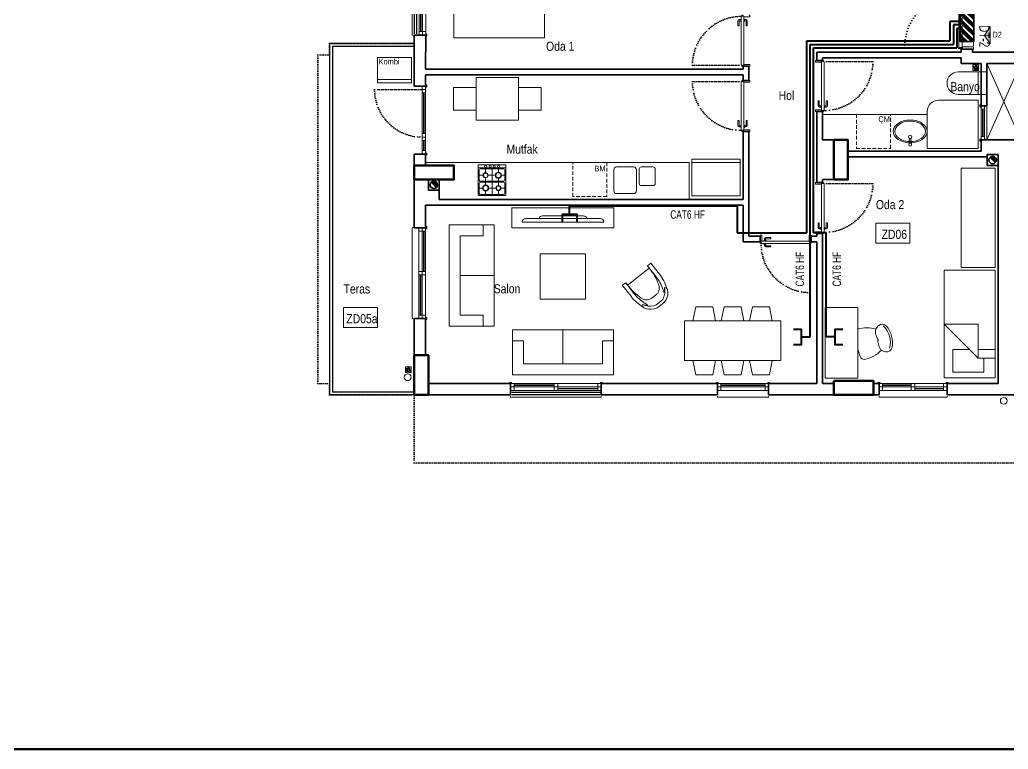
# Model space of a CAD drawing. Header units: millimetres. Extents: x 1852829 to 1882754, y -270850 to -231658.
# Drawn here: x 1856627 to 1858371, y -259851 to -258564 of the extents above; entities that cross this region are included whole.
import ezdxf
from ezdxf.enums import TextEntityAlignment as Align

# ---------------------------------------------------------------- set-up
doc = ezdxf.new("R2010")
doc.units = ezdxf.units.MM
for name, pattern in [('CONTINOUS', [0]), ('CONTINU', [0]), ('DOT', [0.25, 0, -0.25]), ('izdüşüm arka', [3.175, 0, -3.175]), ('izdüşüm ön', [9.525, 6.35, -3.175])]:
    doc.linetypes.add(name, pattern=pattern)
for name, color, linetype, lineweight in [('a_ba', 6, 'Continuous', 50), ('a_doğrama', 251, 'Continuous', 20), ('a_duvar', 251, 'Continuous', 35), ('a_görünüş', 32, 'Continuous', 25), ('a_görünüş_ince', 8, 'Continuous', 20), ('a_izdüşüm_arka', 251, 'izdüşüm arka', 30), ('a_izdüşüm_ön', 6, 'izdüşüm ön', 9), ('a_not_mahal', 253, 'Continuous', 5), ('a_not_misc', 144, 'Continuous', 5), ('a_not_text', 7, 'Continuous', 13), ('a_tefriş', 8, 'Continuous', 20), ('a_çerçeve_line', 7, 'Continuous', 50), ('Aydınlatma', 4, 'CONTINOUS', 35), ('m_yib', 65, 'Continuous', 20), ('Priz', 6, 'CONTINOUS', 40), ('Telefon', 2, 'CONTINOUS', 40)]:
    doc.layers.add(name, color=color, linetype=linetype, lineweight=lineweight)
doc.styles.add('Grupcad', font='arial.ttf', dxfattribs={"width": 0.7})
doc.styles.add('ROMANTUR', font='arial.ttf', dxfattribs={"width": 0.7})
doc.styles.get("Standard").update_dxf_attribs({"font": 'ARIALN.TTF'})

# ---------------------------------------------------------------- blocks, each defined once
blk = doc.blocks.new('K1')
at = {"layer": 'a_doğrama', "color": 251}
for points in [[(-17.5, -2.5), (-22, -2.5), (-22, 0), (2, 0), (2, -4), (-17.5, -4), (-17.5, -2.5)], [(-27.5, -93.1), (-25, -93.1)], [(-17.5, -97.5), (-22, -97.5), (-22, -100), (2, -100), (2, -96), (-17.5, -96), (-17.5, -97.5)], [(-14.5, -93.1), (-17, -93.1)]]:
    blk.add_lwpolyline(points, dxfattribs=at)
blk.add_lwpolyline([(-18, -14), (-18, -4), (-18, -3), (-22.5, -3), (-22.5, -2.5), (-22.5, -2), (-24, -2), (-24, -2.5), (-24, -12.5), (-24, -88), (-24, -97.5), (-24, -98), (-22.5, -98), (-22.5, -97.5), (-22.5, -97), (-18, -97), (-18, -96), (-18, -86.5)], close=True, dxfattribs=at)
for points in [[(-25, -91.1), (-27.5, -91.1, -0.414214), (-28, -90.6), (-28, -82.1), (-30, -82.1), (-30, -90.6)], [(-17, -91.1), (-14.5, -91.1, 0.414214), (-14, -90.6), (-14, -82.1), (-12, -82.1), (-12, -90.6)], [(-24, -94.1), (-24.5, -94.1, -0.414214), (-25, -93.6), (-25, -90.6, -0.414214), (-24.5, -90.1), (-24, -90.1)], [(-18, -94.1), (-17.5, -94.1, 0.414214), (-17, -93.6), (-17, -90.6, 0.414214), (-17.5, -90.1), (-18, -90.1)]]:
    blk.add_lwpolyline(points, format="xyb", dxfattribs=at)
for centre, start, end in [((-27.5, -90.6), 180, 270), ((-14.5, -90.6), 270, 0)]:
    blk.add_arc(centre, 2.5, start, end, dxfattribs=at)
at = {"layer": 'a_görünüş_ince', "color": 251}
blk.add_line((2, -6), (2, -94), dxfattribs=at)
at = {"layer": 'a_izdüşüm_arka', "color": 251, "linetype": 'DOT', "ltscale": 20}
blk.add_line((-24, -2), (-120, -2), dxfattribs=at)
blk.add_arc((-24, -2), 96, 180, 270, dxfattribs=at)
blk = doc.blocks.new('K2')
at = {"layer": 'a_doğrama', "color": 251, "linetype": 'Continuous'}
for p, q in [((-13, 88.1), (-13, 1.9)), ((-13, 88.1), (-8.5, 88.1)), ((-12, 90), (-12, 88.1)), ((-12, 90), (-10, 90)), ((-8.5, 88.1), (-8.5, 1.9)), ((-13, 1.9), (-8.5, 1.9)), ((-12, 0), (-12, 1.9)), ((-12, 0), (-10, 0))]:
    blk.add_line(p, q, dxfattribs=at)
for points in [[(0, 90), (2, 90), (2, 87), (-8.5, 87)], [(0, 0), (2, 0), (2, 3), (-8.5, 3)]]:
    blk.add_lwpolyline(points, dxfattribs=at)
at = {"layer": 'a_doğrama', "color": 251}
for points in [[(-14, 80.1), (-16.5, 80.1, 0.414214), (-17, 79.6), (-17, 71.1), (-19, 71.1), (-19, 79.6)], [(-13, 83.1), (-13.5, 83.1, 0.414214), (-14, 82.6), (-14, 79.6, 0.414214), (-13.5, 79.1), (-13, 79.1)], [(-8.5, 83.1), (-8, 83.1, -0.414214), (-7.5, 82.6), (-7.5, 79.6, -0.414214), (-8, 79.1), (-8.5, 79.1)], [(-7.5, 80.1), (-5, 80.1, -0.414214), (-4.5, 79.6), (-4.5, 71.1), (-2.5, 71.1), (-2.5, 79.6)]]:
    blk.add_lwpolyline(points, format="xyb", dxfattribs=at)
for points in [[(-16.5, 82.1), (-14, 82.1)], [(-5, 82.1), (-7.5, 82.1)]]:
    blk.add_lwpolyline(points, dxfattribs=at)
for centre, start, end in [((-16.5, 79.6), 90, 180), ((-5, 79.6), 0, 90)]:
    blk.add_arc(centre, 2.5, start, end, dxfattribs=at)
at = {"layer": 'a_izdüşüm_arka', "color": 251}
blk.add_lwpolyline([(-99.2, 1.9), (-13, 1.9)], dxfattribs=at)
blk.add_arc((-13, 1.9), 86.2, 90, 180, dxfattribs=at)
blk = doc.blocks.new('klozet')
at = {"layer": 'a_tefriş'}
blk.add_line((20, 0), (-20, 0), dxfattribs=at)
for points in [[(-20, 0), (-20, -15), (20, -15), (20, 0)], [(-20, -50), (-20, -15)], [(20, -50), (20, -15)]]:
    blk.add_lwpolyline(points, dxfattribs=at)
blk.add_arc((0, -50), 20, 180, 360, dxfattribs=at)
blk = doc.blocks.new('M1')
at = {"layer": 'a_doğrama', "linetype": 'Continuous'}
for p, q in [((-24, 6), (-30, 6)), ((-30, 0), (-30, 6)), ((-24, 0), (-30, 0)), ((-24, 0), (-24, 6)), ((30, 6), (24, 6)), ((24, 6), (24, 0)), ((30, 0), (30, 6)), ((30, 0), (24, 0))]:
    blk.add_line(p, q, dxfattribs=at)
at = {"layer": 'a_doğrama'}
for p, q in [((24, 3.5), (-24, 3.5)), ((24, 2.5), (-24, 2.5))]:
    blk.add_line(p, q, dxfattribs=at)
for points in [[(-28, -1), (-28, 0), (-32, 0), (-32, -2), (-29, -2)], [(28, -1), (28, 0), (32, 0), (32, -2), (29, -2)]]:
    blk.add_lwpolyline(points, close=True, dxfattribs=at)
at = {"layer": 'a_görünüş_ince'}
for p, q in [((24, 6), (-24, 6)), ((-24, 0), (24, 0))]:
    blk.add_line(p, q, dxfattribs=at)
blk = doc.blocks.new('160p')
at = {"layer": 'a_doğrama', "color": 251}
for points in [[(-6, -6), (-6, 0), (-12, 0), (-12, -6)], [(0, -6), (0, 0), (-6, 0), (-6, -6)], [(-6, -83), (-6, -77), (-12, -77), (-12, -83)], [(0, -83), (0, -77), (-6, -77), (-6, -83)], [(-6, -160), (-6, -154), (-12, -154), (-12, -160)], [(0, -160), (0, -154), (-6, -154), (-6, -160)]]:
    blk.add_lwpolyline(points, close=True, dxfattribs=at)
for points in [[(2, -1), (2, 2), (0, 2), (0, -2), (1, -2), (2, -1)], [(-9.5, -6), (-9.5, -77)], [(-8.5, -6), (-8.5, -77)], [(-3.5, -83), (-3.5, -154)], [(-2.5, -83), (-2.5, -154)], [(2, -159), (2, -162), (0, -162), (0, -158), (1, -158), (2, -159)]]:
    blk.add_lwpolyline(points, dxfattribs=at)
at = {"layer": 'a_görünüş_ince', "color": 251}
for points in [[(-22, -160), (-24, -160), (-24, 0), (-22, 0)], [(-12, -77), (-12, -6)], [(-6, -77), (-6, -6)], [(-6, -77), (-6, -6)], [(0, -77), (0, -6)], [(-12, -154), (-12, -83)], [(-6, -154), (-6, -83)], [(-6, -154), (-6, -83)], [(0, -154), (0, -83)]]:
    blk.add_lwpolyline(points, dxfattribs=at)
blk = doc.blocks.new('kapı_120_c_blok')
at = {"layer": 'a_doğrama', "color": 251}
for points in [[(-2, 119), (-2, 122), (0, 122), (0, 118), (-1, 118), (-2, 119)], [(2.5, 114), (2.5, 96)], [(3.5, 114), (3.5, 96)], [(2.5, 84), (2.5, 12)], [(3.5, 84), (3.5, 12)], [(-2, 1), (-2, -2), (0, -2), (0, 2), (-1, 2), (-2, 1)]]:
    blk.add_lwpolyline(points, dxfattribs=at)
for points in [[(0, 114), (6, 114), (6, 120), (0, 120)], [(0, 90), (6, 90), (6, 96), (0, 96)], [(0, 84), (6, 84), (6, 90), (0, 90)], [(0, 6), (6, 6), (6, 12), (0, 12)], [(0, 0), (6, 0), (6, 6), (0, 6)]]:
    blk.add_lwpolyline(points, close=True, dxfattribs=at)
at = {"layer": 'a_görünüş_ince', "color": 251}
for points in [[(0, 114), (0, 96)], [(6, 114), (6, 96)], [(0, 84), (0, 12)], [(6, 84), (6, 12)]]:
    blk.add_lwpolyline(points, dxfattribs=at)
at = {"layer": 'a_izdüşüm_arka', "color": 251}
blk.add_lwpolyline([(6, 6), (90, 6)], dxfattribs=at)
blk.add_arc((6, 6), 84, 0, 90, dxfattribs=at)
blk = doc.blocks.new('120_p_c_blok')
at = {"layer": 'a_doğrama'}
for points in [[(1, 2), (-2, 2), (-2, 0), (2, 0), (2, 1), (1, 2)], [(119, 2), (122, 2), (122, 0), (118, 0), (118, 1), (119, 2)], [(57, -2.5), (6, -2.5)], [(57, -3.5), (6, -3.5)], [(114, -8.5), (63, -8.5)], [(114, -9.5), (63, -9.5)]]:
    blk.add_lwpolyline(points, dxfattribs=at)
for points in [[(0, 0), (6, 0), (6, -6), (0, -6)], [(57, 0), (63, 0), (63, -6), (57, -6)], [(114, 0), (120, 0), (120, -6), (114, -6)], [(0, -6), (6, -6), (6, -12), (0, -12)], [(57, -6), (63, -6), (63, -12), (57, -12)], [(114, -6), (120, -6), (120, -12), (114, -12)]]:
    blk.add_lwpolyline(points, close=True, dxfattribs=at)
at = {"layer": 'a_görünüş_ince'}
for points in [[(6, 0), (57, 0)], [(63, 0), (114, 0)], [(6, -6), (57, -6)], [(6, -6), (57, -6)], [(6, -12), (57, -12)], [(63, -6), (114, -6)], [(63, -6), (114, -6)], [(63, -12), (114, -12)], [(0, -22), (0, -24), (120, -24), (120, -22)]]:
    blk.add_lwpolyline(points, dxfattribs=at)
blk = doc.blocks.new('90_p_c_blok')
at = {"layer": 'a_doğrama'}
for points in [[(1, 2), (-2, 2), (-2, 0), (2, 0), (2, 1), (1, 2)], [(89, 2), (92, 2), (92, 0), (88, 0), (88, 1), (89, 2)], [(84, -2.5), (6, -2.5)], [(84, -3.5), (6, -3.5)]]:
    blk.add_lwpolyline(points, dxfattribs=at)
for points in [[(0, 0), (6, 0), (6, -6), (0, -6)], [(0, -6), (6, -6), (6, -12), (0, -12)], [(84, 0), (90, 0), (90, -6), (84, -6)], [(84, -6), (90, -6), (90, -12), (84, -12)]]:
    blk.add_lwpolyline(points, close=True, dxfattribs=at)
at = {"layer": 'a_görünüş_ince'}
for points in [[(6, 0), (84, 0)], [(6, -6), (84, -6)], [(6, -6), (84, -6)], [(6, -12), (84, -12)], [(0, -22), (0, -24), (90, -24), (90, -22)]]:
    blk.add_lwpolyline(points, dxfattribs=at)
blk = doc.blocks.new('baca_müstakil')
at = {"layer": 'a_duvar'}
h = blk.add_hatch(color=256, dxfattribs=at)
h.dxf.hatch_style = 1
h.paths.add_polyline_path([(4.9, -4.9, 0.198912), (3, -9.5, 0.668179), (14.1, -14.1)])
blk.add_line((4.9, -4.9), (14.1, -14.1), dxfattribs=at)
blk.add_lwpolyline([(0, -19), (19, -19), (19, 0), (0, 0)], close=True, dxfattribs=at)
blk.add_circle((9.5, -9.5), 6.5, dxfattribs=at)
blk = doc.blocks.new('tefriş_koltuk_202x90')
at = {"layer": 'a_tefriş'}
for p, q in [((0, -90), (0, -22)), ((-79, -68), (-101, -68)), ((79, -68), (101, -68))]:
    blk.add_line(p, q, dxfattribs=at)
for points in [[(101, -90), (101, 0), (-101, 0), (-101, -90), (101, -90)], [(79, -68), (79, -22), (-79, -22), (-79, -68)]]:
    blk.add_lwpolyline(points, dxfattribs=at)
blk = doc.blocks.new('tefirş_tv')
at = {"layer": 'a_tefriş'}
for points in [[(35, 10), (35, 10, 0.414214), (30, 15), (-30, 15, 0.414214), (-35, 10), (-35, 10)], [(60, 4), (60, 5, 0.414214), (55, 10), (-55, 10, 0.414214), (-60, 5), (-60, 4)]]:
    blk.add_lwpolyline(points, format="xyb", close=True, dxfattribs=at)
blk = doc.blocks.new('berjer')
at = {"layer": 'a_tefriş'}
for p, q in [((-45.1, 45.1), (-49.5, 40.8)), ((-41.4, 41.4), (-45.7, 37.1)), ((-45.1, 45.1), (-40.8, 49.5)), ((-41.4, 41.4), (-37.1, 45.7)), ((-31.3, 31.3), (-26.8, 35.8)), ((26.1, 19), (8.8, 36.2)), ((-31.3, 31.3), (-35.8, 26.8)), ((21, 13.6), (3.6, 31)), ((26.1, 18.7), (21, 13.6)), ((0, 0), (-16.6, -16.6)), ((0, 0), (16.6, 16.6)), ((-19, -26.1), (-36.2, -8.8)), ((-13.6, -21), (-31, -3.6)), ((-18.7, -26.1), (-13.6, -21))]:
    blk.add_line(p, q, dxfattribs=at)
for centre, radius, start, end in [((-29.8, 38.5), 15.5, 107.9156, 135), ((-25, 27.7), 27.3, 71.2858, 110.6993), ((-19.2, 48.9), 5.5, 350.3156, 56.9936), ((-38.5, 29.8), 15.5, 135, 162.0844), ((-38.5, 29.8), 10.2, 135, 162.0844), ((-29.8, 38.5), 10.2, 107.9156, 135), ((-23.7, 18.5), 31.1, 71.4354, 107.3961), ((-21, 30), 8.21, 117.4936, 135.1057), ((-17.5, 23.2), 15.9, 57.4112, 117.4936), ((-18.6, 23.9), 24.6, 78.6027, 99.5819), ((18.9, 123.1), 85.7, 240.9454, 245.5445), ((-45.7, -18.5), 69.9, 45.0971, 65.3824), ((-44.9, -17.5), 76, 45, 66.6891), ((-53.9, -49.3), 97, 43.332, 62.3787), ((-27.4, 24.8), 27.6, 159.0996, 198.2964), ((-18.2, 23.5), 31.5, 162.3914, 198.167), ((-23.4, 18.3), 25.2, 169.88, 190.627), ((-123.1, -18.9), 85.7, 24.4555, 29.0546), ((-23.2, 17.5), 15.9, 152.5064, 212.5888), ((-30, 21), 8.21, 134.8943, 152.5064), ((26, 18.9), 0.2, 315, 45), ((-49, 19.1), 5.5, 213.0064, 279.6844), ((17.5, 44.9), 76, 203.7042, 225), ((18.5, 45.7), 69.9, 204.6176, 224.9029), ((49.3, 53.9), 97, 207.6213, 226.668), ((16.4, 16.9), 0.4, 315, 46.0366), ((110.8, 118.5), 138.4, 227.0869, 229.3484), ((20.8, 13.7), 0.2, 229.3484, 315), ((-16.9, -16.4), 0.4, 223.9634, 315), ((-118.5, -110.8), 138.4, 40.6516, 42.9131), ((-18.9, -26), 0.2, 225, 315), ((-13.7, -20.8), 0.2, 315, 40.6516)]:
    blk.add_arc(centre, radius, start, end, dxfattribs=at)
blk = doc.blocks.new('A$C2A0A03CE')
at = {"layer": 'a_tefriş'}
for p, q in [((-54, -24.3), (-54, 24.3)), ((-54, 24.3), (0, 24.3)), ((-48.6, 24.3), (-48.6, -24.3)), ((-46.8, 20.7), (-46.8, -20.7)), ((-27, 22.5), (-45, 22.5)), ((-35.6, 22.5), (-35.6, 15.7)), ((-25.2, -20.7), (-25.2, 20.7)), ((-23.4, -20.7), (-23.4, 20.7)), ((-21.6, 22.5), (-3.6, 22.5)), ((-13.1, 22.5), (-13.1, 14.8)), ((-1.8, 20.7), (-1.8, -20.7)), ((0, -24.3), (0, 24.3)), ((-40, 11.2), (-46.8, 11.2)), ((-25.2, 0), (-46.8, 0)), ((-35.6, 6.8), (-35.6, -7.7)), ((-25.2, 11.2), (-31, 11.2)), ((-16.6, 11.2), (-23.4, 11.2)), ((-1.8, 0), (-23.4, 0)), ((-13.1, 7.7), (-13.1, -6.8)), ((-1.8, 11.2), (-9.4, 11.2)), ((-39.1, -11.3), (-46.8, -11.3)), ((-35.6, -14.9), (-35.6, -22.5)), ((-25.2, -11.3), (-31.9, -11.3)), ((-17.5, -11.3), (-23.4, -11.3)), ((-13.1, -15.7), (-13.1, -22.5)), ((-1.8, -11.3), (-8.5, -11.3)), ((-54, -24.3), (0, -24.3)), ((-45, -22.5), (-27, -22.5)), ((-3.6, -22.5), (-21.6, -22.5))]:
    blk.add_line(p, q, dxfattribs=at)
for centre, radius in [((-51.4, 11.2), 1.8), ((-51.4, 3.7), 1.8), ((-35.6, 11.2), 5.4), ((-35.6, 11.2), 4.5), ((-13.1, 11.2), 4.5), ((-13.1, 11.2), 3.6), ((-51.4, -3.5), 1.8), ((-51.4, -11.3), 1.8), ((-35.6, -11.3), 4.5), ((-35.6, -11.3), 3.6), ((-13.1, -11.3), 5.4), ((-13.1, -11.3), 4.5)]:
    blk.add_circle(centre, radius, dxfattribs=at)
for centre, start, end in [((-45, 20.7), 90, 180), ((-27, 20.7), 0, 90), ((-21.6, 20.7), 90, 180), ((-3.6, 20.7), 0, 90), ((-45, -20.7), 180, 270), ((-27, -20.7), 270, 0), ((-21.6, -20.7), 180, 270), ((-3.6, -20.7), 270, 0)]:
    blk.add_arc(centre, 1.8, start, end, dxfattribs=at)
blk = doc.blocks.new('tefriş_yatak_çift')
at = {"layer": 'a_tefriş'}
for points in [[(-85, -5), (-85, -45), (-125, -45), (-125, -5)], [(80, -195), (80, -5), (-80, -5), (-80, -195)], [(85, -5), (85, -45), (125, -45), (125, -5)]]:
    blk.add_lwpolyline(points, close=True, dxfattribs=at)
for points in [[(-6.3, -40), (-6.3, -15), (-61.3, -15), (-61.3, -40)], [(35, -55), (65, -55), (65, -15), (10, -15), (10, -40)], [(-80, -40), (20, -40), (80, -100), (20, -100), (20, -40)], [(-80, -55), (20, -55)]]:
    blk.add_lwpolyline(points, dxfattribs=at)
blk = doc.blocks.new('tefriş_sandalye')
at = {"layer": 'a_tefriş'}
blk.add_line((0, -18), (0, 18), dxfattribs=at)
at = {"layer": 'a_tefriş', "extrusion": (0, 0, -1)}
for centre, major_axis, start_param, end_param in [((16, -34.3), (38.7, 38.7), 5.200723, 5.79406), ((48.7, 10.5), (13, -13), 2.664537, 2.7784), ((48.7, 10.5), (13, -13), 2.664537, 2.7784), ((48.7, 10.5), (13, -13), 2.7784, 3.245118), ((43.2, 17.3), (6.76, 6.76), 4.815914, 6.34704), ((16.9, -5.5), (28.8, 28.8), 6.26556, 7.321949), ((16.9, -5.5), (28.8, 28.8), 6.26556, 7.321949), ((17, -5.7), (31.4, -31.4), -1.506941, -0.587454), ((62.1, 15.1), (21.8, -21.8), 1.757107, 2.385975), ((62.1, 15.1), (21.8, -21.8), 1.757107, 2.385975), ((66.5, -1.2), (21.8, -21.8), 1.802816, 2.431683), ((66.5, -1.2), (21.8, -21.8), 1.802816, 2.431683), ((51.2, -12.6), (6.76, -6.76), -0.587454, 0.943672), ((-154, -79.7), (117.3, -117.3), -1.166716, -1.087708), ((11.1, -28.2), (4.99, -4.99), 0.687369, 2.053884), ((1.8, 18.5), (38.7, -38.7), -0.034473, 0.601946), ((52.6, -3.9), (13, -13), 1.410391, 1.524253), ((52.6, -3.9), (13, -13), 1.410391, 1.524253), ((52.6, -3.9), (13, 13), 2.514469, 2.981187)]:
    blk.add_ellipse(centre, major_axis=major_axis, ratio=1, start_param=start_param, end_param=end_param, dxfattribs=at)
blk = doc.blocks.new('tefriş_süzgeç')
at = {"layer": 'a_tefriş'}
for p, q in [((5, 0), (-5, 0)), ((-5, 0), (-5, -10)), ((5, -10), (5, 0)), ((-5, -10), (5, -10)), ((-3.6, -5.1), (-4.1, -5.1)), ((-2.6, -5.1), (-3.1, -5.1)), ((-2.5, -2.5), (-2.9, -2.2)), ((-2.6, -7.6), (-2.9, -7.9)), ((-2, -3.3), (-2.3, -3)), ((-1.9, -6.9), (-2.2, -7.2)), ((-1.6, -5.1), (-2.1, -5.1)), ((-1.2, -3.9), (-1.5, -3.6)), ((-1.2, -6.2), (-1.5, -6.5)), ((-0.2, -2.5), (-0.2, -2)), ((-0.1, -1.5), (-0.1, -1)), ((-0.1, -3), (-0.1, -3.5)), ((-0.1, -6.6), (-0.1, -7.1)), ((-0.1, -7.6), (-0.1, -8.1)), ((-0.1, -8.6), (-0.1, -9.1)), ((1, -4), (1.4, -3.6)), ((1.1, -6.2), (1.4, -6.5)), ((1.5, -5.1), (2, -5.1)), ((1.7, -3.3), (2.1, -2.9)), ((1.8, -6.9), (2.1, -7.2)), ((2.5, -2.5), (2.8, -2.2)), ((2.5, -5.1), (3, -5.1)), ((2.5, -7.5), (2.8, -7.9)), ((3.5, -5.1), (4, -5.1))]:
    blk.add_line(p, q, dxfattribs=at)
for centre, radius, start, end in [((-0.1, -5.1), 4.06, 134.2896, 180), ((-0.1, -5.1), 3.56, 134.2896, 180), ((-0.1, -5.1), 3.06, 180, 225), ((-0.1, -5.1), 4.06, 225, 270), ((-0.1, -5.1), 2.56, 180, 225), ((-0.1, -5.1), 3.56, 225, 270), ((-0.4, -4.4), 2.4, 84.5943, 143.2016), ((-0.1, -5.1), 2.06, 134.2896, 180), ((-0.1, -5), 2.44, 90.343, 138.1212), ((-0.1, -5.1), 1.56, 134.2896, 180), ((-0.1, -5.1), 2.06, 225, 270), ((-0.1, -5.1), 1.56, 225, 270), ((-0.1, -5.1), 4.06, 45, 90), ((-0.1, -5.1), 3.56, 45, 90), ((-0.1, -5.1), 2.06, 45, 90), ((-0.1, -5.1), 1.56, 45, 90), ((-0.1, -5.1), 2.56, 270, 315.7104), ((-0.1, -5.1), 3.06, 270, 315.7104), ((-0.1, -5.1), 1.56, 314.2896, 360), ((-0.1, -5.1), 2.06, 314.2896, 360), ((-0.1, -5.1), 2.56, 360, 45), ((-0.1, -5.1), 3.06, 360, 45), ((-0.1, -5.1), 3.56, 314.2896, 360), ((-0.1, -5.1), 4.06, 314.2896, 360)]:
    blk.add_arc(centre, radius, start, end, dxfattribs=at)
blk = doc.blocks.new('ZayıfAkımPanosu')
at = {"layer": 'Priz'}
h = blk.add_hatch(dxfattribs=at)
h.set_pattern_fill('GOST_GROUND', color=256)
h.set_pattern_definition([(45, (-1866208.597, 256590.195), (14.142135624, 0), [20]), (45, (-1866205.597, 256590.195), (14.142135624, 0), [20]), (45, (-1866202.597, 256590.195), (14.142135624, 0), [20])])
h.paths.add_polyline_path([(11.9, 41.5), (-11.9, 41.5), (-11.9, -41.5), (11.9, -41.5)])
at = {"layer": 'Aydınlatma', "color": 2, "linetype": 'CONTINU'}
blk.add_lwpolyline([(-11.9, 41.5), (11.9, 41.5), (11.9, -41.5), (-11.9, -41.5)], close=True, dxfattribs=at)
blk.add_lwpolyline([(-11.9, 41.5), (11.9, 41.5), (11.9, -41.5), (-11.9, -41.5)], close=True, dxfattribs=at)
blk.add_lwpolyline([(-11.9, 41.5), (11.9, 41.5), (11.9, -41.5), (-11.9, -41.5)], close=True, dxfattribs=at)
blk.add_lwpolyline([(-11.9, 41.5), (11.9, 41.5), (11.9, -41.5), (-11.9, -41.5)], close=True, dxfattribs=at)
blk.add_lwpolyline([(-11.9, 41.5), (11.9, 41.5), (11.9, -41.5), (-11.9, -41.5)], close=True, dxfattribs=at)
at = {"layer": 'Aydınlatma', "color": 6, "linetype": 'CONTINU'}
blk.add_lwpolyline([(-11.9, 41.5), (11.9, 41.5), (11.9, -41.5), (-11.9, -41.5)], close=True, dxfattribs=at)
blk = doc.blocks.new('TELEFON PRIZI')
at = {"layer": 'Telefon', "linetype": 'CONTINU'}
blk.add_lwpolyline([(13.2, 13.9), (13.2, 0), (-13.2, 0), (-13.2, 13.9)], dxfattribs=at)

msp = doc.modelspace()

# ---------------------------------------------------------------- hatches: boundary and pattern name
at = {"layer": 'a_not_misc'}
h = msp.add_hatch(color=256, dxfattribs=at)
h.dxf.hatch_style = 1
h.paths.add_polyline_path([(1858338.7, -258576.8), (1858328.7, -258591.8), (1858338.7, -258606.8)])

# ---------------------------------------------------------------- linework, layer by layer
at = {"layer": 'a_ba', "color": 253}
for points in [[(1858062.7, -258846.2), (1858087.7, -258846.2), (1858087.7, -258776.2), (1858062.7, -258776.2)], [(1857322.7, -258821.2), (1857322.7, -258846.2), (1857392.7, -258846.2), (1857392.7, -258821.2)], [(1857322.7, -259226.2), (1857347.7, -259226.2), (1857347.7, -259156.2), (1857322.7, -259156.2)], [(1858062.7, -259201.2), (1858062.7, -259226.2), (1858132.7, -259226.2), (1858132.7, -259201.2)]]:
    msp.add_lwpolyline(points, close=True, dxfattribs=at)
at = {"layer": 'a_duvar'}
for p, q in [((1857322.7, -258591.2), (1857322.7, -258606.2)), ((1857342.8, -258591.2), (1857322.7, -258591.2)), ((1857342.7, -258651.2), (1857342.8, -258591.2)), ((1857322.7, -258606.2), (1857322.7, -258681.2)), ((1858287.7, -258616.2), (1858287.7, -258621.2)), ((1858307.7, -258621.2), (1858307.7, -258616.2)), ((1858287.7, -258621.2), (1858032.7, -258621.2)), ((1858032.7, -258621.2), (1858032.7, -258636.2)), ((1858042.7, -258631.2), (1858287.7, -258631.2)), ((1858042.7, -258631.2), (1858042.7, -258636.2)), ((1858287.7, -258631.2), (1858287.7, -258641.2)), ((1858427.7, -258621.2), (1858307.7, -258621.2)), ((1857902.7, -258651.2), (1857342.7, -258651.2)), ((1857902.7, -258646.2), (1857902.7, -258651.2)), ((1857912.7, -258671.2), (1857912.7, -258646.2)), ((1858287.7, -258641.2), (1858322.7, -258641.2)), ((1858322.7, -258641.2), (1858322.7, -258716.2)), ((1858332.7, -258641.2), (1858392.7, -258641.2)), ((1858332.7, -258716.2), (1858332.7, -258641.2)), ((1857342.7, -258661.2), (1857902.7, -258661.2)), ((1857342.7, -258681.2), (1857342.7, -258661.2)), ((1857902.7, -258661.2), (1857902.7, -258671.2)), ((1858032.7, -258726.2), (1858032.7, -258851.2)), ((1858042.7, -258726.2), (1858042.7, -258776.2)), ((1857902.7, -258761.2), (1857902.7, -258881.2)), ((1857912.7, -258946.2), (1857912.7, -258761.2)), ((1858062.7, -258776.2), (1858042.7, -258776.2)), ((1858402.7, -258776.2), (1858322.7, -258776.2)), ((1858322.7, -258776.2), (1858322.7, -258796.2)), ((1857322.7, -258801.2), (1857322.7, -258931.2)), ((1857342.7, -258821.2), (1857342.7, -258801.2)), ((1858322.7, -258796.2), (1858087.7, -258796.2)), ((1858087.7, -258806.2), (1858333.7, -258806.2)), ((1858339.7, -258806.2), (1858346.7, -258806.2)), ((1858352.7, -258806.2), (1858352.7, -259206.2)), ((1858042.7, -258846.2), (1858062.7, -258846.2)), ((1858042.7, -258846.2), (1858042.7, -258851.2)), ((1857342.7, -258931.2), (1857342.7, -258891.2)), ((1857342.7, -258891.2), (1857902.7, -258891.2)), ((1857902.7, -258881.2), (1857366.7, -258881.2)), ((1857902.7, -258891.2), (1857902.7, -258956.2)), ((1857932.7, -258946.2), (1857912.7, -258946.2)), ((1858032.7, -258946.2), (1858022.7, -258946.2)), ((1858032.7, -258941.2), (1858032.7, -258946.2)), ((1858042.7, -258941.2), (1858042.7, -259206.2)), ((1857902.7, -258956.2), (1857932.7, -258956.2)), ((1858022.7, -258956.2), (1858032.7, -258956.2)), ((1858032.7, -258956.2), (1858032.7, -259206.2)), ((1857322.7, -259091.2), (1857322.7, -259206.2)), ((1857342.7, -259156.2), (1857342.7, -259091.2)), ((1857492.7, -259206.2), (1857347.7, -259206.2)), ((1857857.7, -259206.2), (1857652.7, -259206.2)), ((1858032.7, -259206.2), (1857947.7, -259206.2)), ((1858062.7, -259206.2), (1858042.7, -259206.2)), ((1858142.7, -259206.2), (1858132.7, -259206.2)), ((1858142.7, -259226.2), (1858142.7, -259206.2)), ((1858352.7, -259206.2), (1858262.7, -259206.2)), ((1858262.7, -259206.2), (1858262.7, -259226.2)), ((1857322.7, -259226.2), (1857492.7, -259226.2)), ((1857652.7, -259226.2), (1857857.7, -259226.2)), ((1857947.7, -259226.2), (1858142.7, -259226.2)), ((1858262.7, -259226.2), (1858462.7, -259226.2))]:
    msp.add_line(p, q, dxfattribs=at)
for points in [[(1858287.7, -258616.2), (1858307.7, -258616.2)], [(1857902.7, -258646.2), (1857912.7, -258646.2)], [(1858042.7, -258636.2), (1858032.7, -258636.2)], [(1857322.7, -258681.2), (1857342.7, -258681.2)], [(1857902.7, -258671.2), (1857912.7, -258671.2)], [(1858322.7, -258716.2), (1858332.7, -258716.2)], [(1858042.7, -258726.2), (1858032.7, -258726.2)], [(1857902.7, -258761.2), (1857912.7, -258761.2)], [(1857322.7, -258801.2), (1857342.7, -258801.2)], [(1858032.7, -258851.2), (1858042.7, -258851.2)], [(1857366.7, -258865.2), (1857366.7, -258881.2)], [(1857342.7, -258931.2), (1857322.7, -258931.2)], [(1857932.7, -258946.2), (1857932.7, -258956.2)], [(1858022.7, -258946.2), (1858022.7, -258956.2)], [(1858032.7, -258941.2), (1858042.7, -258941.2)], [(1857342.7, -259091.2), (1857322.7, -259091.2)], [(1857492.7, -259226.2), (1857492.7, -259206.2)], [(1857652.7, -259226.2), (1857652.7, -259206.2)], [(1857857.7, -259206.2), (1857857.7, -259226.2)], [(1857947.7, -259206.2), (1857947.7, -259226.2)]]:
    msp.add_lwpolyline(points, dxfattribs=at)
at = {"layer": 'a_görünüş', "color": 251}
for points in [[(1857322.7, -258433.2), (1857322.7, -258589.2)], [(1857326.7, -258433.2), (1857326.7, -258589.2)], [(1857320.7, -258606.2), (1857173.2, -258606.2), (1857173.2, -259226.2)], [(1857320.7, -258611.2), (1857178.2, -258611.2), (1857178.2, -259221.2)], [(1857320.7, -259226.2), (1857173.2, -259226.2)], [(1857320.7, -259221.2), (1857178.2, -259221.2)], [(1857650.7, -259222.2), (1857494.7, -259222.2)], [(1857650.7, -259226.2), (1857494.7, -259226.2)]]:
    msp.add_lwpolyline(points, dxfattribs=at)
at = {"layer": 'a_görünüş_ince'}
msp.add_line((1858332.7, -258776.2), (1858332.7, -258716.2), dxfattribs=at)
at = {"layer": 'a_izdüşüm_arka'}
msp.add_lwpolyline([(1857322.7, -258606.2), (1857173.2, -258606.2), (1857173.2, -258626.2), (1857152.7, -258626.2), (1857152.7, -259206.2), (1857173.2, -259206.2), (1857173.2, -259226.2), (1857322.7, -259226.2), (1857322.7, -259346.2), (1859402.7, -259346.2), (1859402.7, -259226.2), (1859552.3, -259226.2), (1859552.3, -259206.2), (1859572.7, -259206.2), (1859572.7, -258626.2), (1859552.3, -258626.2), (1859552.3, -258606.2), (1859402.7, -258606.2)], dxfattribs=at)
at = {"layer": 'a_izdüşüm_ön', "color": 251}
for points in [[(1858102.7, -258791.2), (1858162.7, -258791.2), (1858162.7, -258731.2), (1858102.7, -258731.2)], [(1857662.2, -258816.2), (1857662.2, -258876.2), (1857602.2, -258876.2), (1857602.2, -258816.2)]]:
    msp.add_lwpolyline(points, close=True, dxfattribs=at)
at = {"layer": 'a_not_mahal'}
for points in [[(1858197.2, -258923.4), (1858137.2, -258923.4), (1858137.2, -258958.4), (1858197.2, -258958.4)], [(1857257.9, -259072.2), (1857197.9, -259072.2), (1857197.9, -259107.2), (1857257.9, -259107.2)]]:
    msp.add_lwpolyline(points, close=True, dxfattribs=at)
at = {"layer": 'a_not_misc'}
msp.add_lwpolyline([(1858338.7, -258576.8), (1858328.7, -258591.8), (1858338.7, -258606.8), (1858338.7, -258576.8)], close=True, dxfattribs=at)
for points in [[(1858392.7, -258641.2), (1858332.7, -258776.2)], [(1858332.7, -258641.2), (1858392.7, -258776.2)]]:
    msp.add_lwpolyline(points, dxfattribs=at)
at = {"layer": 'a_tefriş', "lineweight": 20}
for p, q in [((1857257.6, -258630.6), (1857317.6, -258630.6)), ((1857257.6, -258675.6), (1857257.6, -258630.6)), ((1857317.6, -258630.6), (1857317.6, -258675.6)), ((1857317.6, -258669.6), (1857257.6, -258669.6)), ((1857317.6, -258675.6), (1857257.6, -258675.6))]:
    msp.add_line(p, q, dxfattribs=at)
at = {"layer": 'a_tefriş'}
for p, q in [((1858195.9, -258779.5), (1858196.6, -258774.2)), ((1858198.8, -258774.2), (1858199.5, -258779.5)), ((1858195.2, -258784.7), (1858195.6, -258780.5)), ((1858196.4, -258780.7), (1858196.4, -258782.2)), ((1858196.4, -258782.2), (1858199.1, -258782.2)), ((1858199.1, -258782.2), (1858199.1, -258780.7)), ((1858199.8, -258780.5), (1858200.2, -258784.7)), ((1857342.7, -258816.2), (1857807.7, -258816.2))]:
    msp.add_line(p, q, dxfattribs=at)
for points in [[(1857506.7, -258741.2), (1857506.7, -258666.2), (1857431.7, -258666.2), (1857431.7, -258741.2)], [(1857431.7, -258723.7), (1857431.7, -258683.7), (1857391.7, -258683.7), (1857391.7, -258723.7)], [(1857546.7, -258723.7), (1857506.7, -258723.7), (1857506.7, -258683.7), (1857546.7, -258683.7)], [(1858287.7, -259001.2), (1858347.7, -259001.2), (1858347.7, -258826.2), (1858287.7, -258826.2)], [(1857494.9, -258931.2), (1857494.9, -258896.2), (1857674.9, -258896.2), (1857674.9, -258931.2)], [(1857544.9, -259057.2), (1857624.9, -259057.2), (1857624.9, -258977.2), (1857544.9, -258977.2)], [(1858257.7, -259006.2), (1858257.7, -259196.2), (1858347.7, -259196.2), (1858347.7, -259006.2)], [(1858105.1, -259196.7), (1858047.7, -259196.7), (1858047.7, -259071.7), (1858105.1, -259071.7)], [(1857969.2, -259165.7), (1857799.2, -259165.7), (1857799.2, -259095.7), (1857969.2, -259095.7)]]:
    msp.add_lwpolyline(points, close=True, dxfattribs=at)
msp.add_lwpolyline([(1858317.7, -258791.2), (1858227.7, -258791.2), (1858227.7, -258726.2, -0.414214), (1858247.7, -258706.2), (1858317.7, -258706.2)], format="xyb", close=True, dxfattribs=at)
for points in [[(1858044.7, -258731.2), (1858227.7, -258731.2)], [(1857807.7, -258816.2), (1857807.7, -258881.2)], [(1857897.7, -258875.2), (1857897.7, -258810.2), (1857812.7, -258810.2), (1857812.7, -258875.2), (1857897.7, -258875.2), (1857897.7, -258816.2), (1857812.7, -258816.2)], [(1857814.2, -259095.7), (1857819.2, -259070.7), (1857849.2, -259070.7), (1857854.2, -259095.7)], [(1857864.2, -259095.7), (1857869.2, -259070.7), (1857899.2, -259070.7), (1857904.2, -259095.7)], [(1857914.2, -259095.7), (1857919.2, -259070.7), (1857949.2, -259070.7), (1857954.2, -259095.7)], [(1858347.7, -259161.2), (1858317.7, -259161.2), (1858257.7, -259101.2), (1858317.7, -259101.2), (1858317.7, -259161.2)], [(1858302.7, -259146.2), (1858272.7, -259146.2), (1858272.7, -259186.2), (1858327.7, -259186.2), (1858327.7, -259161.2)], [(1858347.7, -259146.2), (1858317.7, -259146.2)], [(1857814.2, -259165.7), (1857819.2, -259190.7), (1857849.2, -259190.7), (1857854.2, -259165.7)], [(1857864.2, -259165.7), (1857869.2, -259190.7), (1857899.2, -259190.7), (1857904.2, -259165.7)], [(1857914.2, -259165.7), (1857919.2, -259190.7), (1857949.2, -259190.7), (1857954.2, -259165.7)]]:
    msp.add_lwpolyline(points, dxfattribs=at)
for points in [[(1857714.7, -258866, -0.414214), (1857709.7, -258871), (1857679.7, -258871, -0.414214), (1857674.7, -258866), (1857674.7, -258829, -0.414214), (1857679.7, -258824), (1857709.7, -258824, -0.414214), (1857714.7, -258829), (1857714.7, -258866)], [(1857747.7, -258853.4, -0.414214), (1857744.2, -258856.9), (1857723.2, -258856.9, -0.414214), (1857719.7, -258853.4), (1857719.7, -258827.5, -0.414214), (1857723.2, -258824), (1857744.2, -258824, -0.414214), (1857747.7, -258827.5), (1857747.7, -258853.4)]]:
    msp.add_lwpolyline(points, format="xyb", dxfattribs=at)
msp.add_circle((1858197.7, -258771), 3, dxfattribs=at)
msp.add_circle((1858197.7, -258771), 3, dxfattribs=at)
for centre, radius, start, end in [((1858197.7, -258774.4), 1.12, 7.1389, 172.8611), ((1858197.7, -258784.7), 2.5, 180, 0), ((1858197.7, -258780.7), 2.11, 147.229, 174.8304), ((1858197.7, -258780.7), 2.11, 32.771, 147.229), ((1858197.7, -258780.7), 1.36, 0, 180), ((1858197.7, -258780.7), 2.11, 5.1696, 32.771)]:
    msp.add_arc(centre, radius, start, end, dxfattribs=at)
for major_axis in [(30, 0), (27, 0)]:
    msp.add_ellipse((1858197.7, -258761.2), major_axis=major_axis, ratio=0.666667, dxfattribs=at)
at = {"layer": 'a_çerçeve_line'}
msp.add_lwpolyline([(1872123.9, -259851.4), (1872123.9, -256851.4), (1853005.4, -256851.4), (1853005.4, -259851.4)], close=True, dxfattribs=at)
at = {"layer": 'm_yib'}
for centre in [(1857311, -259195.1), (1858362.7, -259236.7)]:
    msp.add_circle(centre, 5.92, dxfattribs=at)
at = {"layer": 'Telefon'}
for p, q in [((1858285.9, -258567.4), (1858267.9, -258567.4)), ((1858267.9, -258567.4), (1858267.9, -258601.7)), ((1858285.9, -258573.4), (1858273.9, -258573.4)), ((1858273.9, -258573.4), (1858273.9, -258607.7)), ((1858285.9, -258579.4), (1858279.9, -258579.4)), ((1858279.9, -258579.4), (1858279.9, -258613.7)), ((1858015.3, -258940.2), (1858015.3, -258601.7)), ((1858015.3, -258601.7), (1858267.9, -258601.7)), ((1858021.3, -259123.9), (1858021.3, -258607.7)), ((1858021.3, -258607.7), (1858273.9, -258607.7)), ((1858027.3, -258940.2), (1858027.3, -258613.7)), ((1858027.3, -258613.7), (1858279.9, -258613.7)), ((1857596.7, -258907.8), (1857596.7, -258892.3)), ((1857596.7, -258892.3), (1857892.5, -258892.3)), ((1857892.5, -258892.3), (1857892.5, -258940.2)), ((1857892.5, -258940.2), (1858015.3, -258940.2)), ((1858049.3, -258940.2), (1858027.3, -258940.2)), ((1858049.3, -259123.9), (1858049.3, -258940.2)), ((1858005.9, -259123.9), (1858021.3, -259123.9)), ((1858064.9, -259123.9), (1858049.3, -259123.9))]:
    msp.add_line(p, q, dxfattribs=at)

# ---------------------------------------------------------------- block references
at = {"rotation": 180}
msp.add_blockref('kapı_120_c_blok', (1857342.7, -258681.2), dxfattribs=at)
for name, p in [('90_p_c_blok', (1857857.7, -259206.2)), ('120_p_c_blok', (1858142.7, -259206.2))]:
    msp.add_blockref(name, p)
at = {"layer": 'a_doğrama', "rotation": 270}
msp.add_blockref('M1', (1858322.7, -258746.2), dxfattribs=at)
at = {"layer": 'a_duvar', "xscale": -1}
for name, p, rotation in [('160p', (1857343.1, -258591.2), 180), ('baca_müstakil', (1858333.7, -258802.2), 90), ('baca_müstakil', (1857347.7, -258846.2), 90), ('160p', (1857342.7, -259091.2), 180), ('160p', (1857652.7, -259206.2), 270)]:
    msp.add_blockref(name, p, dxfattribs=dict(at, rotation=rotation))
at = {"layer": 'a_izdüşüm_arka', "ltscale": 5, "xscale": -1}
for name, p, rotation in [('K1', (1858307.6, -258616.2), 180.0007963121094), ('K2', (1857912.7, -258671.2), 180.0007963121093)]:
    msp.add_blockref(name, p, dxfattribs=dict(at, rotation=rotation))
at = {"layer": 'a_izdüşüm_arka', "ltscale": 5}
for p, rotation in [((1857912.7, -258646.2), 359.9992036878907), ((1858032.7, -258636.2), 179.9992036878907), ((1858032.7, -258851.2), 179.9992036878907), ((1858022.7, -258946.2), 89.99920368789071)]:
    msp.add_blockref('K2', p, dxfattribs=dict(at, rotation=rotation))
at = {"layer": 'a_tefriş', "extrusion": (0, 0, -1), "xscale": -1, "zscale": -1, "rotation": 0.0301700967464047}
msp.add_blockref('tefriş_yatak_çift', (-1857472.7, -258401.2), dxfattribs=at)
at = {"layer": 'a_tefriş'}
for p, rotation in [((1858308.3, -258649), 89.99999999999993), ((1857306.9, -259181.9), 89.99999999999991)]:
    msp.add_blockref('tefriş_süzgeç', p, dxfattribs=dict(at, rotation=rotation))
at = {"layer": 'a_tefriş', "color": 113, "xscale": -1, "rotation": 269.9992036605381}
msp.add_blockref('klozet', (1858332.7, -258676.2), dxfattribs=at)
at = {"layer": 'a_tefriş', "color": 113, "rotation": 270.0007963271045}
msp.add_blockref('A$C2A0A03CE', (1857459.9, -258874.3), dxfattribs=at)
at = {"layer": 'a_tefriş', "extrusion": (0, 0, -1), "xscale": -1.2, "rotation": 1.667793902981884e-06}
msp.add_blockref('tefirş_tv', (-1857584.9, -258925.2), dxfattribs=at)
at = {"layer": 'a_tefriş', "lineweight": -3, "extrusion": (-1.23544e-31, 2.24181e-16, -1), "xscale": 0.8823529411764706, "yscale": 0.8823529411764706, "zscale": -0.8823529411764706, "rotation": 270}
msp.add_blockref('tefriş_koltuk_202x90', (-1857384, -259015.5), dxfattribs=at)
at = {"layer": 'a_tefriş', "xscale": -1, "rotation": 262.9867329583022}
msp.add_blockref('berjer', (1857718.3, -259017.4), dxfattribs=at)
at = {"layer": 'a_tefriş'}
msp.add_blockref('tefriş_sandalye', (1858105.1, -259128.2), dxfattribs=at)
at = {"layer": 'a_tefriş', "lineweight": -3, "extrusion": (-2.24181e-16, -1.09817e-31, -1), "xscale": 0.8823529411764706, "yscale": 0.8823529411764706, "zscale": -0.8823529411764706, "rotation": 180}
msp.add_blockref('tefriş_koltuk_202x90', (-1857584.9, -259190.5), dxfattribs=at)
at = {"layer": 'Priz', "xscale": -1}
msp.add_blockref('ZayıfAkımPanosu', (1858297.8, -258561.2), dxfattribs=at)
at = {"layer": 'Telefon', "linetype": 'CONTINU', "xscale": -1}
for p, rotation in [((1857596.7, -258907.8), 180), ((1858005.9, -259123.9), 90), ((1858064.9, -259123.9), 270.0000000000001)]:
    msp.add_blockref('TELEFON PRIZI', p, dxfattribs=dict(at, rotation=rotation))

# ---------------------------------------------------------------- texts
at = {"layer": 'a_not_mahal'}
for s, height, p in [('Oda 1', 16, (1857555.2, -258619)), ('Kombi', 10, (1857259.7, -258643)), ('Banyo', 16, (1858268.6, -258690.3)), ('Hol', 16, (1857965.6, -258705.7)), ('ÇM', 10, (1858141.6, -258744.8)), ('Mutfak', 16, (1857485.4, -258800.5)), ('BM', 10, (1857640.4, -258831.9)), ('Oda 2', 16, (1858137.2, -258898.4)), ('Teras', 16, (1857197.9, -259047.2)), ('Salon', 16, (1857462.9, -259046.9))]:
    msp.add_text(s, height=height, dxfattribs=at).set_placement(p)
for s, p in [('ZD06', (1858169.7, -258950.9)), ('ZD05a', (1857230.3, -259099.7))]:
    msp.add_text(s, height=16, rotation=360, dxfattribs=at).set_placement(p, align=Align.CENTER)
at = {"layer": 'a_not_text'}
msp.add_text('D2', height=10, dxfattribs=at).set_placement((1858342.8, -258595.5))
at = {"layer": 'Aydınlatma', "linetype": 'CONTINU', "style": 'ROMANTUR', "width": 0.7}
msp.add_text('DT-2', height=18, rotation=270, dxfattribs=at).set_placement((1858328.7, -258593.2), align=Align.MIDDLE_CENTER)
at = {"layer": 'Telefon', "color": 4, "linetype": 'CONTINU', "style": 'Grupcad', "width": 0.7}
msp.add_text('CAT6 HF', height=15, dxfattribs=at).set_placement((1857774.4, -258907.9), align=Align.MIDDLE_LEFT)
for p in [(1858003, -259034.8), (1858068.2, -259034.8)]:
    msp.add_text('CAT6 HF', height=15, rotation=90, dxfattribs=at).set_placement(p, align=Align.MIDDLE_LEFT)

doc.saveas('drawing.dxf')
